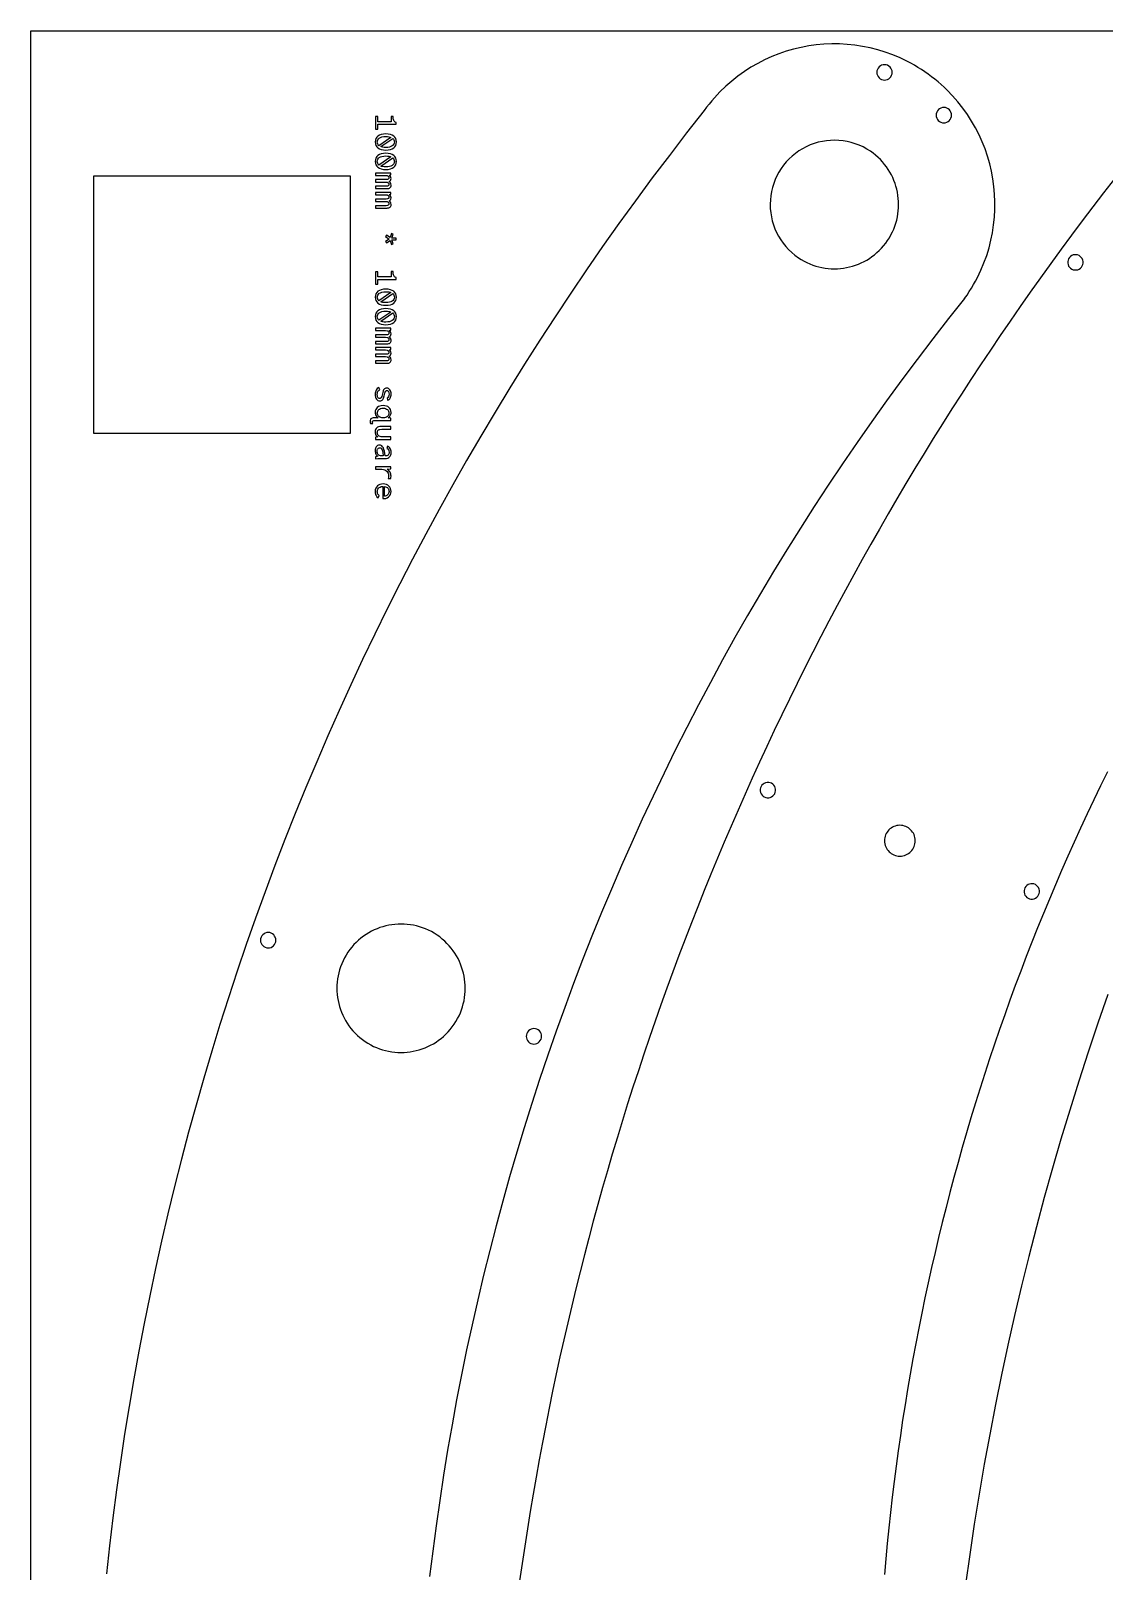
# Model space of a CAD drawing. Extents: x 1 to 9121, y 1 to 4561.
# Drawn here: x 1 to 1580, y 2295 to 4561 of the extents above; entities that cross this region are included whole.
import ezdxf

# ---------------------------------------------------------------- set-up
doc = ezdxf.new("R2010")
doc.units = 0

msp = doc.modelspace()

# ---------------------------------------------------------------- linework, layer by layer
at = {"layer": 'Layer 1', "color": 7}
for points in [[(507.7439, 4434.532), (507.7439, 4416.04)], [(510.9979, 4434.532), (507.7439, 4434.532)], [(510.9979, 4426.8), (510.9979, 4434.532)], [(530.7009, 4426.8), (510.9979, 4426.8)], [(510.9979, 4423.002), (537.9799, 4423.002)], [(510.9979, 4416.04), (510.9979, 4423.002)], [(530.7009, 4434.621), (530.7009, 4426.8)], [(533.6469, 4434.621), (530.7009, 4434.621)], [(537.9802, 4425.7157), (536.731683, 4426.250391), (535.742189, 4426.916431), (534.983191, 4427.730793), (534.426162, 4428.71045), (534.042576, 4429.872376), (533.803905, 4431.233544), (533.6472, 4434.6215)], [(537.9799, 4423.002), (537.9799, 4425.716)], [(522.8841, 4408.8389), (519.307965, 4408.632103), (516.167016, 4408.023716), (513.474083, 4407.031746), (511.242, 4405.6742), (509.483598, 4403.969086), (508.211709, 4401.934409), (507.439166, 4399.588179), (507.1788, 4396.9484)], [(507.1788, 4396.9483), (507.439166, 4394.308526), (508.211709, 4391.962306), (509.483598, 4389.927646), (511.242, 4388.22255), (513.474083, 4386.865023), (516.167016, 4385.873069), (519.307965, 4385.264693), (522.8841, 4385.0579)], [(507.7439, 4416.04), (510.9979, 4416.04)], [(510.2975, 4396.9483), (510.466417, 4398.61603), (510.989025, 4400.143936), (511.889108, 4401.506577), (513.19045, 4402.678513), (514.916836, 4403.634303), (517.09205, 4404.348508), (519.739877, 4404.795687), (522.8841, 4404.9504)], [(512.7789, 4391.5234), (511.649188, 4392.63782), (510.87865, 4393.930638), (510.437888, 4395.376061), (510.2975, 4396.9483)], [(530.4619, 4403.685), (512.7789, 4391.523)], [(515.3959, 4390.166), (533.0339, 4402.329)], [(538.5453, 4396.9483), (538.286833, 4399.588112), (537.519295, 4401.934367), (536.254482, 4403.969061), (534.504187, 4405.674187), (532.280207, 4407.03174), (529.594336, 4408.023714), (526.458369, 4408.632103), (522.8841, 4408.8389)], [(522.8841, 4404.9504), (525.133812, 4404.875794), (527.14675, 4404.639975), (528.922912, 4404.242944), (530.4623, 4403.6847)], [(522.8841, 4385.0579), (526.458369, 4385.264693), (529.594336, 4385.873069), (532.280207, 4386.865023), (534.504187, 4388.22255), (536.254482, 4389.927646), (537.519295, 4391.962306), (538.286833, 4394.308526), (538.5453, 4396.9483)], [(535.4708, 4396.9483), (535.264878, 4395.17664), (534.652402, 4393.599961), (533.641302, 4392.230973), (532.239513, 4391.082388), (530.454965, 4390.166916), (528.295592, 4389.49727), (525.769326, 4389.086161), (522.8841, 4388.9463)], [(533.0335, 4402.3292), (534.11907, 4401.201997), (534.878587, 4399.926875), (535.324886, 4398.507716), (535.4708, 4396.9484)], [(522.8841, 4380.2981), (519.307965, 4380.091303), (516.167016, 4379.482916), (513.474083, 4378.490946), (511.242, 4377.1334), (509.483598, 4375.428286), (508.211709, 4373.393609), (507.439166, 4371.047379), (507.1788, 4368.4076)], [(510.2975, 4368.4076), (510.466417, 4370.07533), (510.989025, 4371.603236), (511.889108, 4372.965877), (513.19045, 4374.137812), (514.916836, 4375.093603), (517.09205, 4375.807808), (519.739877, 4376.254987), (522.8841, 4376.4097)], [(530.4619, 4375.144), (512.7789, 4362.983)], [(522.8841, 4388.9463), (520.6229, 4389.022486), (518.63215, 4389.251137), (516.895275, 4389.632395), (515.3957, 4390.1664)], [(515.3959, 4361.626), (533.0339, 4373.788)], [(538.5453, 4368.4076), (538.286833, 4371.047379), (537.519295, 4373.393609), (536.254482, 4375.428286), (534.504187, 4377.1334), (532.280207, 4378.490946), (529.594336, 4379.482916), (526.458369, 4380.091303), (522.8841, 4380.2981)], [(522.8841, 4376.4097), (525.133812, 4376.335087), (527.14675, 4376.09925), (528.922912, 4375.702187), (530.4623, 4375.1439)], [(533.0335, 4373.7884), (534.11907, 4372.661211), (534.878587, 4371.386112), (535.324886, 4369.966958), (535.4708, 4368.4076)], [(507.1788, 4368.4076), (507.439166, 4365.767821), (508.211709, 4363.421591), (509.483598, 4361.386914), (511.242, 4359.6818), (513.474083, 4358.324254), (516.167016, 4357.332284), (519.307965, 4356.723897), (522.8841, 4356.5171)], [(507.7439, 4351.306), (507.7439, 4347.869)], [(530.1619, 4351.306), (507.7439, 4351.306)], [(512.7789, 4362.9826), (511.649188, 4364.097036), (510.87865, 4365.389887), (510.437888, 4366.835345), (510.2975, 4368.4076)], [(522.8841, 4360.4056), (520.6229, 4360.481786), (518.63215, 4360.710437), (516.895275, 4361.091695), (515.3957, 4361.6257)], [(522.8841, 4356.5171), (526.458369, 4356.723897), (529.594336, 4357.332284), (532.280207, 4358.324254), (534.504187, 4359.6818), (536.254482, 4361.386914), (537.519295, 4363.421591), (538.286833, 4365.767821), (538.5453, 4368.4076)], [(535.4708, 4368.4076), (535.264878, 4366.63594), (534.652402, 4365.059261), (533.641302, 4363.690273), (532.239513, 4362.541687), (530.454965, 4361.626216), (528.295592, 4360.95657), (525.769326, 4360.545461), (522.8841, 4360.4056)], [(530.1619, 4348.547), (530.1619, 4351.306)], [(92.7969, 4346.664), (92.7969, 3968.712)], [(470.7489, 4346.664), (92.7969, 4346.664)], [(470.7489, 3968.712), (470.7489, 4346.664)], [(507.7439, 4347.869), (522.5469, 4347.869)], [(507.7439, 4341.54), (507.7439, 4338.104)], [(523.5409, 4341.54), (507.7439, 4341.54)], [(507.7439, 4338.104), (522.5929, 4338.104)], [(507.7439, 4331.774), (507.7439, 4328.338)], [(523.4949, 4331.774), (507.7439, 4331.774)], [(507.7439, 4328.338), (524.6689, 4328.338)], [(522.5471, 4347.869), (524.686833, 4347.604228), (525.531941, 4347.289903), (526.225788, 4346.869075), (526.767304, 4346.352838), (527.155423, 4345.752284), (527.389078, 4345.078507), (527.4672, 4344.3426)], [(522.5927, 4338.1037), (524.725308, 4337.845856), (525.563113, 4337.538662), (526.248588, 4337.12605), (526.781732, 4336.618095), (527.162548, 4336.024869), (527.391037, 4335.356446), (527.4672, 4334.6229)], [(527.4672, 4334.6229), (527.398353, 4333.916087), (527.195686, 4333.319013), (526.86501, 4332.826901), (526.412138, 4332.434975), (525.163045, 4331.932575), (523.4949, 4331.7736)], [(527.4672, 4344.3426), (527.398442, 4343.638208), (527.196398, 4343.046647), (526.867415, 4342.562087), (526.417838, 4342.1787), (525.182283, 4341.692128), (523.5405, 4341.5403)], [(524.6694, 4328.3384), (525.936848, 4328.413537), (527.087056, 4328.642834), (528.104074, 4329.032121), (528.97195, 4329.587225), (529.674732, 4330.313976), (530.196469, 4331.218203), (530.521209, 4332.305735), (530.633, 4333.5824)], [(527.7381, 4338.6012), (528.953516, 4339.290292), (529.86385, 4340.284887), (530.435034, 4341.601814), (530.633, 4343.2579)], [(530.633, 4333.5824), (530.390527, 4335.32648), (529.745163, 4336.752962), (528.819992, 4337.848864), (527.7381, 4338.6012)], [(530.633, 4343.2579), (530.397666, 4344.910148), (529.768, 4346.270037), (528.858509, 4347.333283), (527.7837, 4348.0956)], [(527.7839, 4348.096), (530.1619, 4348.547)], [(507.7439, 4322.765), (507.7439, 4319.328)], [(530.1619, 4322.765), (507.7439, 4322.765)], [(507.7439, 4319.328), (522.5469, 4319.328)], [(507.7439, 4313), (507.7439, 4309.563)], [(523.5409, 4313), (507.7439, 4313)], [(507.7439, 4309.563), (522.5929, 4309.563)], [(522.5471, 4319.3282), (524.686833, 4319.063442), (525.531941, 4318.749129), (526.225788, 4318.328312), (526.767304, 4317.812082), (527.155423, 4317.211527), (527.389078, 4316.537736), (527.4672, 4315.8018)], [(522.5927, 4309.563), (524.725308, 4309.305156), (525.563113, 4308.997962), (526.248588, 4308.58535), (526.781732, 4308.077395), (527.162548, 4307.484169), (527.391037, 4306.815746), (527.4672, 4306.0822)], [(527.4672, 4306.0822), (527.398353, 4305.375354), (527.195686, 4304.778255), (526.86501, 4304.286125), (526.412138, 4303.894188), (525.163045, 4303.391777), (523.4949, 4303.2328)], [(527.4672, 4315.8018), (527.398442, 4315.097412), (527.196398, 4314.505862), (526.867415, 4314.021319), (526.417838, 4313.63795), (525.182283, 4313.151412), (523.5405, 4312.9996)], [(527.7381, 4310.0604), (528.953516, 4310.749548), (529.86385, 4311.744162), (530.435034, 4313.06107), (530.633, 4314.7171)], [(530.633, 4305.0417), (530.390527, 4306.785778), (529.745163, 4308.21225), (528.819992, 4309.308122), (527.7381, 4310.0604)], [(530.633, 4314.7171), (530.397666, 4316.369406), (529.768, 4317.729325), (528.858509, 4318.792581), (527.7837, 4319.5549)], [(527.7839, 4319.555), (530.1619, 4320.007)], [(530.1619, 4320.007), (530.1619, 4322.765)], [(507.7439, 4303.233), (507.7439, 4299.798)], [(523.4949, 4303.233), (507.7439, 4303.233)], [(507.7439, 4299.798), (524.6689, 4299.798)], [(524.6694, 4299.7977), (525.936848, 4299.872837), (527.087056, 4300.102134), (528.104074, 4300.491421), (528.97195, 4301.046525), (529.674732, 4301.773276), (530.196469, 4302.677503), (530.521209, 4303.765035), (530.633, 4305.0417)], [(524.0959, 4259.986), (522.6029, 4257.862)], [(529.2039, 4256.279), (524.0959, 4259.986)], [(531.0579, 4262.292), (529.2039, 4256.279)], [(533.5439, 4261.524), (531.0579, 4262.292)], [(531.5999, 4255.51), (533.5439, 4261.524)], [(527.5759, 4254.245), (522.5589, 4250.492)], [(522.5589, 4250.492), (524.0959, 4248.412)], [(522.6029, 4257.862), (527.5759, 4254.245)], [(524.0959, 4248.412), (529.2039, 4252.165)], [(529.2039, 4252.165), (531.0579, 4246.151)], [(531.0579, 4246.151), (533.5439, 4246.965)], [(537.8859, 4255.51), (531.5999, 4255.51)], [(531.5999, 4252.933), (537.8859, 4252.933)], [(533.5439, 4246.965), (531.5999, 4252.933)], [(537.8859, 4252.933), (537.8859, 4255.51)], [(507.7439, 4206.206), (507.7439, 4187.714)], [(510.9979, 4206.206), (507.7439, 4206.206)], [(510.9979, 4198.475), (510.9979, 4206.206)], [(530.7009, 4198.475), (510.9979, 4198.475)], [(510.9979, 4194.676), (537.9799, 4194.676)], [(510.9979, 4187.714), (510.9979, 4194.676)], [(530.7009, 4206.296), (530.7009, 4198.475)], [(533.6469, 4206.296), (530.7009, 4206.296)], [(537.9802, 4197.3899), (536.731683, 4197.924562), (535.742189, 4198.590587), (534.983191, 4199.404944), (534.426162, 4200.3846), (534.042576, 4201.546525), (533.803905, 4202.907687), (533.6472, 4206.2956)], [(537.9799, 4194.676), (537.9799, 4197.39)], [(522.8841, 4180.513), (519.307965, 4180.306203), (516.167016, 4179.697816), (513.474083, 4178.705846), (511.242, 4177.3483), (509.483598, 4175.643186), (508.211709, 4173.608509), (507.439166, 4171.262279), (507.1788, 4168.6225)], [(507.7439, 4187.714), (510.9979, 4187.714)], [(510.2975, 4168.6225), (510.466417, 4170.29023), (510.989025, 4171.818136), (511.889108, 4173.180777), (513.19045, 4174.352713), (514.916836, 4175.308503), (517.09205, 4176.022708), (519.739877, 4176.469887), (522.8841, 4176.6246)], [(530.4619, 4175.359), (512.7789, 4163.198)], [(515.3959, 4161.841), (533.0339, 4174.003)], [(538.5453, 4168.6225), (538.286833, 4171.262279), (537.519295, 4173.608509), (536.254482, 4175.643186), (534.504187, 4177.3483), (532.280207, 4178.705846), (529.594336, 4179.697816), (526.458369, 4180.306203), (522.8841, 4180.513)], [(522.8841, 4176.6246), (525.133812, 4176.549987), (527.14675, 4176.31415), (528.922912, 4175.917087), (530.4623, 4175.3588)], [(533.0335, 4174.0033), (534.11907, 4172.876111), (534.878587, 4171.601012), (535.324886, 4170.181858), (535.4708, 4168.6225)], [(507.1788, 4168.6225), (507.439166, 4165.982721), (508.211709, 4163.636491), (509.483598, 4161.601814), (511.242, 4159.8967), (513.474083, 4158.539154), (516.167016, 4157.547184), (519.307965, 4156.938797), (522.8841, 4156.732)], [(522.8841, 4151.9723), (519.307965, 4151.765503), (516.167016, 4151.157116), (513.474083, 4150.165146), (511.242, 4148.8076), (509.483598, 4147.102486), (508.211709, 4145.067809), (507.439166, 4142.721579), (507.1788, 4140.0818)], [(512.7789, 4163.1975), (511.649188, 4164.311936), (510.87865, 4165.604787), (510.437888, 4167.050245), (510.2975, 4168.6225)], [(510.2975, 4140.0818), (510.466417, 4141.749526), (510.989025, 4143.27742), (511.889108, 4144.640045), (513.19045, 4145.811962), (514.916836, 4146.767735), (517.09205, 4147.481923), (519.739877, 4147.929091), (522.8841, 4148.0838)], [(530.4619, 4146.818), (512.7789, 4134.657)], [(522.8841, 4160.6204), (520.6229, 4160.696586), (518.63215, 4160.925237), (516.895275, 4161.306495), (515.3957, 4161.8405)], [(522.8841, 4156.732), (526.458369, 4156.938797), (529.594336, 4157.547184), (532.280207, 4158.539154), (534.504187, 4159.8967), (536.254482, 4161.601814), (537.519295, 4163.636491), (538.286833, 4165.982721), (538.5453, 4168.6225)], [(535.4708, 4168.6225), (535.264878, 4166.850836), (534.652402, 4165.274145), (533.641302, 4163.905141), (532.239513, 4162.756537), (530.454965, 4161.841048), (528.295592, 4161.171386), (525.769326, 4160.760265), (522.8841, 4160.6204)], [(538.5453, 4140.0818), (538.286833, 4142.721579), (537.519295, 4145.067809), (536.254482, 4147.102486), (534.504187, 4148.8076), (532.280207, 4150.165146), (529.594336, 4151.157116), (526.458369, 4151.765503), (522.8841, 4151.9723)], [(522.8841, 4148.0838), (525.133812, 4148.009194), (527.14675, 4147.773375), (528.922912, 4147.376344), (530.4623, 4146.8181)], [(507.1788, 4140.0818), (507.439166, 4137.441993), (508.211709, 4135.095748), (509.483598, 4133.061071), (511.242, 4131.355962), (513.474083, 4129.998428), (516.167016, 4129.00647), (519.307965, 4128.398093), (522.8841, 4128.1913)], [(512.7789, 4134.6568), (511.649188, 4135.771236), (510.87865, 4137.064087), (510.437888, 4138.509545), (510.2975, 4140.0818)], [(522.8841, 4132.0797), (520.6229, 4132.155886), (518.63215, 4132.384537), (516.895275, 4132.765795), (515.3957, 4133.2998)], [(515.3959, 4133.3), (533.0339, 4145.463)], [(522.8841, 4128.1913), (526.458369, 4128.398093), (529.594336, 4129.00647), (532.280207, 4129.998428), (534.504187, 4131.355962), (536.254482, 4133.061071), (537.519295, 4135.095748), (538.286833, 4137.441993), (538.5453, 4140.0818)], [(535.4708, 4140.0818), (535.264878, 4138.310107), (534.652402, 4136.733403), (533.641302, 4135.364397), (532.239513, 4134.2158), (530.454965, 4133.300321), (528.295592, 4132.630672), (525.769326, 4132.219561), (522.8841, 4132.0797)], [(533.0335, 4145.4626), (534.11907, 4144.335397), (534.878587, 4143.060275), (535.324886, 4141.641116), (535.4708, 4140.0818)], [(507.7439, 4122.98), (507.7439, 4119.543)], [(530.1619, 4122.98), (507.7439, 4122.98)], [(507.7439, 4119.543), (522.5469, 4119.543)], [(507.7439, 4113.214), (507.7439, 4109.778)], [(523.5409, 4113.214), (507.7439, 4113.214)], [(507.7439, 4109.778), (522.5929, 4109.778)], [(507.7439, 4103.448), (507.7439, 4100.013)], [(523.4949, 4103.448), (507.7439, 4103.448)], [(522.5471, 4119.5431), (524.686833, 4119.278342), (525.531941, 4118.964029), (526.225788, 4118.543212), (526.767304, 4118.026982), (527.155423, 4117.426427), (527.389078, 4116.752636), (527.4672, 4116.0167)], [(522.5927, 4109.7778), (524.725308, 4109.519972), (525.563113, 4109.212793), (526.248588, 4108.8002), (526.781732, 4108.292263), (527.162548, 4107.699053), (527.391037, 4107.030642), (527.4672, 4106.2971)], [(527.4672, 4106.2971), (527.398353, 4105.590254), (527.195686, 4104.993155), (526.86501, 4104.501025), (526.412138, 4104.109087), (525.163045, 4103.606677), (523.4949, 4103.4477)], [(527.4672, 4116.0167), (527.398442, 4115.312312), (527.196398, 4114.720762), (526.867415, 4114.236219), (526.417838, 4113.85285), (525.182283, 4113.366312), (523.5405, 4113.2145)], [(524.6694, 4100.0126), (525.936848, 4100.087737), (527.087056, 4100.317033), (528.104074, 4100.706315), (528.97195, 4101.261413), (529.674732, 4101.988152), (530.196469, 4102.892361), (530.521209, 4103.979868), (530.633, 4105.2565)], [(527.7381, 4110.2753), (528.953516, 4110.964392), (529.86385, 4111.958988), (530.435034, 4113.275914), (530.633, 4114.932)], [(530.633, 4105.2565), (530.390527, 4107.000622), (529.745163, 4108.4271), (528.819992, 4109.522978), (527.7381, 4110.2753)], [(530.633, 4114.932), (530.397666, 4116.584306), (529.768, 4117.944225), (528.858509, 4119.007481), (527.7837, 4119.7698)], [(527.7839, 4119.77), (530.1619, 4120.222)], [(530.1619, 4120.222), (530.1619, 4122.98)], [(507.7439, 4100.013), (524.6689, 4100.013)], [(507.7439, 4094.439), (507.7439, 4091.002)], [(530.1619, 4094.439), (507.7439, 4094.439)], [(507.7439, 4091.002), (522.5469, 4091.002)], [(507.7439, 4084.674), (507.7439, 4081.237)], [(523.5409, 4084.674), (507.7439, 4084.674)], [(507.7439, 4081.237), (522.5929, 4081.237)], [(522.5471, 4091.0024), (524.686833, 4090.737628), (525.531941, 4090.423303), (526.225788, 4090.002475), (526.767304, 4089.486238), (527.155423, 4088.885684), (527.389078, 4088.211907), (527.4672, 4087.476)], [(522.5927, 4081.2371), (524.725308, 4080.979272), (525.563113, 4080.672093), (526.248588, 4080.2595), (526.781732, 4079.751563), (527.162548, 4079.158353), (527.391037, 4078.489942), (527.4672, 4077.7564)], [(527.4672, 4087.476), (527.398442, 4086.771608), (527.196398, 4086.180047), (526.867415, 4085.695487), (526.417838, 4085.3121), (525.182283, 4084.825528), (523.5405, 4084.6737)], [(527.7381, 4081.7346), (528.953516, 4082.423692), (529.86385, 4083.418288), (530.435034, 4084.735214), (530.633, 4086.3913)], [(530.633, 4076.7158), (530.390527, 4078.459922), (529.745163, 4079.8864), (528.819992, 4080.982278), (527.7381, 4081.7346)], [(530.633, 4086.3913), (530.397666, 4088.043548), (529.768, 4089.403437), (528.858509, 4090.466683), (527.7837, 4091.229)], [(527.7839, 4091.229), (530.1619, 4091.681)], [(530.1619, 4091.681), (530.1619, 4094.439)], [(507.7439, 4074.907), (507.7439, 4071.472)], [(523.4949, 4074.907), (507.7439, 4074.907)], [(507.7439, 4071.472), (524.6689, 4071.472)], [(527.4672, 4077.7564), (527.398353, 4077.049554), (527.195686, 4076.452455), (526.86501, 4075.960325), (526.412138, 4075.568387), (525.163045, 4075.065977), (523.4949, 4074.907)], [(524.6694, 4071.4719), (525.936848, 4071.547033), (527.087056, 4071.776319), (528.104074, 4072.165589), (528.97195, 4072.720675), (529.674732, 4073.447408), (530.196469, 4074.351619), (530.521209, 4075.439139), (530.633, 4076.7158)], [(512.8275, 4035.7753), (511.48188, 4035.106396), (510.3243, 4034.204853), (509.352101, 4033.10089), (508.562625, 4031.824725), (507.953215, 4030.406575), (507.521213, 4028.876659), (507.26396, 4027.265195), (507.1788, 4025.6024)], [(514.0929, 4032.295), (512.8279, 4035.775)], [(524.169, 4035.0512), (522.947219, 4034.93252), (521.884291, 4034.584966), (520.969623, 4034.021266), (520.192625, 4033.25415), (519.542705, 4032.296346), (519.009272, 4031.160584), (518.2495, 4028.4061)], [(530.633, 4025.9188), (530.52204, 4027.777935), (530.194852, 4029.500928), (529.659972, 4031.053339), (528.925938, 4032.400725), (528.001286, 4033.508646), (526.894555, 4034.342659), (525.61428, 4034.868325), (524.169, 4035.0512)], [(507.1788, 4025.6024), (507.294261, 4023.634905), (507.636403, 4021.823087), (508.198862, 4020.19982), (508.975275, 4018.797975), (509.959279, 4017.650427), (511.144509, 4016.79005), (512.524604, 4016.249716), (514.0932, 4016.0623)], [(510.2077, 4025.5568), (510.471656, 4027.976808), (510.793684, 4029.028021), (511.235375, 4029.959988), (511.79145, 4030.762668), (512.456631, 4031.426023), (513.225641, 4031.940014), (514.0932, 4032.2946)], [(513.8224, 4019.7241), (513.044226, 4019.826403), (512.342388, 4020.126931), (511.725337, 4020.616112), (511.201525, 4021.284375), (510.779404, 4022.122147), (510.467425, 4023.119856), (510.2077, 4025.5568)], [(517.4812, 4024.6987), (516.954414, 4022.624364), (516.245087, 4021.058463), (515.786314, 4020.487435), (515.239117, 4020.06903), (514.589233, 4019.81175), (513.8224, 4019.7241)], [(514.0932, 4016.0623), (515.44564, 4016.180791), (516.602231, 4016.535575), (517.58307, 4017.125615), (518.40825, 4017.949875), (519.097868, 4019.00732), (519.672019, 4020.296912), (520.5543, 4023.5684)], [(518.2499, 4028.406), (517.4809, 4024.699)], [(520.5539, 4023.568), (521.3229, 4027.366)], [(521.3226, 4027.3656), (521.777486, 4029.043648), (522.418662, 4030.310238), (523.280058, 4031.110458), (523.80394, 4031.318521), (524.3956, 4031.3894)], [(524.3956, 4031.3894), (525.130071, 4031.288044), (525.773434, 4030.993864), (526.323586, 4030.521693), (526.778425, 4029.886363), (527.393753, 4028.185555), (527.6026, 4026.0101)], [(527.6026, 4026.0101), (527.417025, 4024.031075), (526.86305, 4022.3531), (525.9448, 4021.0565), (525.350361, 4020.576317), (524.6664, 4020.2216)], [(524.6669, 4020.222), (525.9309, 4016.831)], [(525.9307, 4016.8306), (527.041252, 4017.436379), (528.000373, 4018.225389), (528.809099, 4019.181764), (529.468462, 4020.289638), (529.9795, 4021.533144), (530.343245, 4022.896417), (530.560734, 4024.363591), (530.633, 4025.9188)], [(505.8144, 3991.3203), (504.203036, 3991.217509), (502.889619, 3990.921855), (501.848536, 3990.452413), (501.054175, 3989.828262), (500.480923, 3989.068479), (500.103169, 3988.192139), (499.895298, 3987.218321), (499.8317, 3986.1661)], [(511.3819, 3991.32), (505.8149, 3991.32)], [(518.8824, 4009.2686), (516.265008, 4009.078228), (513.946687, 4008.525473), (511.942823, 4007.637879), (510.2688, 4006.442987), (508.940002, 4004.968341), (507.971812, 4003.241483), (507.379617, 4001.289955), (507.1788, 3999.1413)], [(507.1788, 3999.1413), (507.257454, 3997.85767), (507.486002, 3996.654052), (507.85332, 3995.534154), (508.348288, 3994.501687), (509.67668, 3992.71388), (511.3822, 3991.3203)], [(510.3431, 3998.192), (510.485851, 3999.706235), (510.909183, 4001.082192), (511.605714, 4002.300263), (512.568063, 4003.340838), (513.788847, 4004.184308), (515.260686, 4004.811064), (516.976197, 4005.201498), (518.928, 4005.336)], [(518.928, 3991.229), (517.002411, 3991.357599), (515.299203, 3991.732081), (513.828969, 3992.335473), (512.6023, 3993.1508), (511.629787, 3994.16109), (510.922022, 3995.349369), (510.489596, 3996.698663), (510.3431, 3998.192)], [(530.633, 3999.0957), (530.430159, 4001.259406), (529.83263, 4003.222245), (528.856901, 4004.957208), (527.519463, 4006.437287), (525.836804, 4007.635474), (523.825414, 4008.524761), (521.501783, 4009.078139), (518.8824, 4009.2686)], [(518.928, 4005.336), (520.877408, 4005.201498), (522.587541, 4004.811064), (524.052034, 4004.184308), (525.264525, 4003.340837), (526.21865, 4002.300263), (526.908047, 4001.082192), (527.326351, 3999.706235), (527.4672, 3998.192)], [(527.4672, 3998.192), (527.322668, 3996.711755), (526.895419, 3995.368606), (526.194973, 3994.181129), (525.23085, 3993.1679), (524.012571, 3992.347496), (522.549656, 3991.738494), (520.851626, 3991.35947), (518.928, 3991.229)], [(526.3825, 3991.3203), (528.114617, 3992.69393), (529.457063, 3994.478887), (529.955601, 3995.510998), (530.324852, 3996.628402), (530.554192, 3997.825251), (530.633, 3999.0957)], [(530.1619, 3990.642), (526.3829, 3991.32)], [(530.1619, 3987.476), (530.1619, 3990.642)], [(92.7969, 3968.712), (470.7489, 3968.712)], [(499.8317, 3986.1661), (500.034975, 3984.441725), (500.5087, 3983.0916)], [(500.5089, 3983.092), (503.8129, 3983.092)], [(503.2212, 3985.261), (503.432342, 3986.313059), (504.057137, 3986.996025), (505.082639, 3987.365228), (506.4959, 3987.476)], [(503.8128, 3983.0916), (503.363588, 3984.159163), (503.2212, 3985.261)], [(506.4959, 3987.476), (530.1619, 3987.476)], [(515.7725, 3978.3774), (513.909496, 3978.27291), (512.234845, 3977.948503), (510.767057, 3977.387776), (509.524638, 3976.574325), (508.526095, 3975.491746), (507.789936, 3974.123634), (507.334669, 3972.453587), (507.1788, 3970.4652)], [(507.1788, 3970.4652), (507.26634, 3969.071216), (507.514864, 3967.834169), (507.903228, 3966.745556), (508.410288, 3965.796875), (509.695917, 3964.285294), (511.2026, 3963.2314)], [(510.3431, 3969.4702), (510.467142, 3970.841151), (510.826563, 3971.95197), (511.402302, 3972.826495), (512.1753, 3973.488563), (513.126498, 3973.96201), (514.236838, 3974.270673), (516.8587, 3974.489)], [(517.9125, 3963.3211), (516.154347, 3963.431387), (514.624288, 3963.754131), (513.324272, 3964.277153), (512.25625, 3964.988275), (511.422172, 3965.875319), (510.823988, 3966.926106), (510.463647, 3968.128459), (510.3431, 3969.4702)], [(530.1619, 3978.377), (515.7729, 3978.377)], [(516.8589, 3974.489), (530.1619, 3974.489)], [(530.1619, 3974.489), (530.1619, 3978.377)], [(513.372, 3951.0127), (511.976398, 3950.861756), (510.744656, 3950.424127), (509.683624, 3949.722612), (508.80015, 3948.780012), (508.101082, 3947.619131), (507.593269, 3946.262767), (507.283559, 3944.733723), (507.1788, 3943.0548)], [(507.1788, 3943.0548), (507.256925, 3941.479001), (507.48177, 3940.071773), (507.83904, 3938.827818), (508.314438, 3937.741838), (508.893668, 3936.808533), (509.562436, 3936.022608), (510.306445, 3935.378763), (511.1114, 3934.8717)], [(511.2029, 3963.231), (507.7439, 3962.599)], [(507.7439, 3962.599), (507.7439, 3959.478)], [(507.7439, 3959.478), (530.1619, 3959.478)], [(510.0723, 3942.1511), (510.331313, 3944.236723), (510.641599, 3945.080714), (511.060425, 3945.784363), (511.578804, 3946.341822), (512.18775, 3946.747245), (512.878277, 3946.994787), (513.6414, 3947.0786)], [(521.7141, 3935.1881), (521.369391, 3938.879668), (520.865119, 3942.085909), (520.181344, 3944.804702), (519.298125, 3947.033925), (518.195522, 3948.771457), (516.853594, 3950.015178), (515.2524, 3950.762966), (513.372, 3951.0127)], [(513.6414, 3947.0786), (514.820805, 3946.894017), (515.834228, 3946.339578), (516.692706, 3945.41425), (517.407275, 3944.117), (517.988972, 3942.446793), (518.448834, 3940.402597), (519.0472, 3935.1881)], [(530.1619, 3963.321), (517.9129, 3963.321)], [(524.2058, 3946.0837), (525.624797, 3945.451387), (526.75915, 3944.314775), (527.189099, 3943.563954), (527.511303, 3942.694975), (527.7837, 3940.6131)], [(525.2479, 3949.656), (524.2059, 3946.084)], [(530.633, 3940.5233), (530.540869, 3942.14881), (530.269041, 3943.660434), (529.824361, 3945.045979), (529.213675, 3946.29325), (528.44383, 3947.390052), (527.521672, 3948.324191), (526.454046, 3949.083471), (525.2478, 3949.6557)], [(530.1619, 3959.478), (530.1619, 3963.321)], [(511.1109, 3934.872), (507.7439, 3934.012)], [(507.7439, 3934.012), (507.7439, 3930.667)], [(507.7439, 3930.6668), (511.284475, 3931.243175), (516.345, 3931.4807)], [(516.6556, 3935.1881), (514.975305, 3935.325932), (513.573609, 3935.722836), (512.433696, 3936.353925), (511.53875, 3937.194312), (510.871954, 3938.219111), (510.416491, 3939.403433), (510.155545, 3940.722392), (510.0723, 3942.1511)], [(516.3449, 3931.481), (521.8499, 3931.481)], [(519.0469, 3935.188), (516.6559, 3935.188)], [(522.2129, 3935.188), (521.7139, 3935.188)], [(521.8495, 3931.4807), (523.904898, 3931.61891), (525.687528, 3932.035302), (527.196994, 3932.732514), (528.4329, 3933.713188), (529.39485, 3934.979963), (530.082447, 3936.53548), (530.495296, 3938.382379), (530.633, 3940.5233)], [(527.7837, 3940.6131), (527.687339, 3939.289783), (527.403581, 3938.1635), (526.940414, 3937.227905), (526.305825, 3936.47665), (525.507802, 3935.903389), (524.554331, 3935.501775), (523.453402, 3935.265461), (522.213, 3935.1881)], [(507.7439, 3919.352), (507.7439, 3915.509)], [(530.1619, 3919.352), (507.7439, 3919.352)], [(507.7439, 3915.509), (517.0839, 3915.509)], [(517.0838, 3915.509), (519.381311, 3915.327491), (521.367225, 3914.803119), (523.043164, 3913.966119), (524.41075, 3912.846725), (525.471605, 3911.475172), (526.22735, 3909.881694), (526.679608, 3908.096525), (526.83, 3906.1499)], [(530.5388, 3905.336), (530.453668, 3906.895176), (530.196891, 3908.407728), (529.7664, 3909.856704), (529.160125, 3911.22515), (528.375997, 3912.496115), (527.411947, 3913.652647), (526.265904, 3914.677793), (524.9358, 3915.5546)], [(524.9359, 3915.555), (530.1619, 3916.413)], [(526.83, 3906.1499), (526.643813, 3903.923312), (526.1529, 3901.764)], [(526.1529, 3901.764), (530.1619, 3901.764)], [(530.1619, 3916.413), (530.1619, 3919.352)], [(530.1621, 3901.764), (530.423837, 3903.465025), (530.5388, 3905.336)], [(518.8956, 3894.0666), (516.443303, 3893.870187), (514.201247, 3893.292261), (512.205411, 3892.349796), (510.491775, 3891.059762), (509.096317, 3889.439134), (508.055016, 3887.504883), (507.40385, 3885.273981), (507.1788, 3882.7634)], [(507.1788, 3882.7634), (507.267225, 3881.115156), (507.521947, 3879.624919), (507.927132, 3878.285253), (508.46695, 3877.088725), (509.125568, 3876.0279), (509.887153, 3875.095344), (511.6559, 3873.5853)], [(510.3431, 3882.5823), (510.434689, 3883.874935), (510.72783, 3885.174983), (511.250084, 3886.430529), (512.029013, 3887.589663), (513.092177, 3888.600469), (514.467139, 3889.411036), (516.18146, 3889.969451), (518.2627, 3890.2238)], [(512.8775, 3876.9763), (511.870541, 3877.909359), (511.067225, 3879.1181), (510.535447, 3880.657441), (510.3431, 3882.5823)], [(511.6559, 3873.585), (512.8779, 3876.976)], [(518.2627, 3872.3196), (520.660275, 3872.340282), (522.937494, 3872.765217), (525.032922, 3873.579053), (526.885125, 3874.766438), (528.432669, 3876.312017), (529.614119, 3878.200439), (530.368041, 3880.416351), (530.633, 3882.9444)], [(518.2629, 3890.224), (518.2629, 3872.32)], [(530.633, 3882.9444), (530.422942, 3885.252428), (529.808002, 3887.371402), (528.811033, 3889.26474), (527.454888, 3890.895862), (525.762419, 3892.22819), (523.75648, 3893.225142), (521.459922, 3893.850139), (518.8956, 3894.0666)], [(520.9309, 3876.071), (520.9309, 3890.178)], [(520.9311, 3890.1782), (522.613692, 3889.811475), (524.020572, 3889.237109), (525.167572, 3888.480508), (526.070525, 3887.567075), (526.745262, 3886.522214), (527.207616, 3885.371328), (527.473418, 3884.139822), (527.5585, 3882.8531)], [(527.5585, 3882.8531), (527.406833, 3881.293536), (526.979325, 3879.937347), (526.317217, 3878.784534), (525.46175, 3877.8351), (524.454164, 3877.089047), (523.3357, 3876.546378), (522.147598, 3876.207095), (520.9311, 3876.0712)]]:
    msp.add_lwpolyline(points, dxfattribs=at)
at = {"layer": 'ShapeString', "color": 7}
for points in [[(0.5001, 4560.5032), (9120.5001, 4560.5032), (9120.5001, 0.5032), (0.5001, 0.5032), (0.5001, 4560.5032)], [(1374.5191, 4166.8714), (1378.02138, 4171.862439), (1381.377254, 4176.912117), (1384.587144, 4182.017843), (1387.651469, 4187.177029), (1390.570649, 4192.387084), (1393.345105, 4197.645419), (1398.461524, 4208.296571), (1403.004087, 4219.109767), (1406.976156, 4230.06429), (1410.381091, 4241.139422), (1413.222255, 4252.314447), (1415.503009, 4263.568647), (1417.226713, 4274.881304), (1418.396729, 4286.231702), (1419.01642, 4297.599123), (1419.089145, 4308.96285), (1418.618266, 4320.302167), (1417.607145, 4331.596354), (1416.059143, 4342.824697), (1413.977622, 4353.966476), (1411.365942, 4365.000975), (1408.227465, 4375.907477), (1404.565552, 4386.665264), (1400.383565, 4397.253619), (1395.684866, 4407.651826), (1390.472814, 4417.839165), (1384.750773, 4427.794922), (1378.522102, 4437.498377), (1371.790164, 4446.928815), (1364.55832, 4456.065517), (1356.829931, 4464.887767), (1348.608359, 4473.374847), (1344.313679, 4477.486224), (1339.896964, 4481.50604), (1335.358634, 4485.431704), (1330.699108, 4489.260628), (1325.918808, 4492.990222), (1321.018153, 4496.617895), (1316.027275, 4500.120405), (1310.977752, 4503.476511), (1305.872173, 4506.686636), (1300.713128, 4509.751197), (1295.503207, 4512.670617), (1290.244999, 4515.445315), (1279.594082, 4520.562223), (1268.781095, 4525.105283), (1257.826755, 4529.077855), (1246.751779, 4532.483299), (1235.576885, 4535.324977), (1224.32279, 4537.606247), (1213.010212, 4539.330471), (1201.659868, 4540.501009), (1190.292475, 4541.121222), (1178.928751, 4541.194469), (1167.589413, 4540.724111), (1156.295179, 4539.713509), (1145.066766, 4538.166023), (1133.924891, 4536.085014), (1122.890272, 4533.473841), (1111.983626, 4530.335865), (1101.22567, 4526.674447), (1090.637123, 4522.492946), (1080.238701, 4517.794724), (1070.051121, 4512.583141), (1060.095102, 4506.861557), (1050.39136, 4500.633333), (1040.960613, 4493.901828), (1031.823579, 4486.670404), (1023.000974, 4478.94242), (1014.513516, 4470.721237), (1010.401942, 4466.426747), (1006.381923, 4462.010216), (1002.45605, 4457.472066), (998.626912, 4452.812717), (994.897099, 4448.032588), (991.2692, 4443.1321)], [(1263.0044, 4508.7153), (1260.983872, 4509.793359), (1258.854225, 4510.42928), (1256.678233, 4510.635329), (1254.518669, 4510.423772), (1252.438305, 4509.806873), (1250.499917, 4508.796899), (1248.766276, 4507.406114), (1247.300157, 4505.646785), (1246.213559, 4503.630837), (1245.568633, 4501.5039), (1245.353379, 4499.328799), (1245.555798, 4497.168358), (1246.163889, 4495.085404), (1247.165653, 4493.142759), (1248.54909, 4491.40325), (1250.3022, 4489.9297), (1252.322728, 4488.851641), (1254.452375, 4488.21572), (1256.628367, 4488.009671), (1258.787931, 4488.221228), (1260.868295, 4488.838127), (1262.806683, 4489.848101), (1264.540324, 4491.238886), (1266.006443, 4492.998215), (1267.093041, 4495.014163), (1267.737967, 4497.1411), (1267.953221, 4499.316201), (1267.750802, 4501.476642), (1267.142711, 4503.559596), (1266.140947, 4505.502241), (1264.75751, 4507.24175), (1263.0044, 4508.7153), (1263.0044, 4508.7153)], [(991.2692, 4443.1321), (965.483047, 4410.346124), (940.047348, 4377.329439), (914.963167, 4344.084934), (890.231567, 4310.615496), (865.853612, 4276.924015), (841.830366, 4243.013379), (818.162891, 4208.886475), (794.852252, 4174.546194), (771.899511, 4139.995422), (749.305732, 4105.237048), (727.071979, 4070.273961), (705.199315, 4035.10905), (683.688804, 3999.745202), (662.541508, 3964.185306), (641.758492, 3928.43225), (621.340818, 3892.488923), (601.289551, 3856.358213), (581.605754, 3820.043009), (562.290489, 3783.546199), (543.344822, 3746.870671), (524.769815, 3710.019315), (506.566531, 3672.995017), (488.736034, 3635.800667), (471.279388, 3598.439153), (454.197655, 3560.913364), (437.4919, 3523.226187), (421.163186, 3485.380512), (405.212577, 3447.379227), (389.641135, 3409.225219), (374.449924, 3370.921378), (359.640008, 3332.470592), (345.21245, 3293.87575), (331.168313, 3255.139739), (317.508662, 3216.265448), (304.234559, 3177.255766), (291.347068, 3138.113581), (278.847253, 3098.841781), (266.736176, 3059.443255), (255.014901, 3019.920891), (243.684493, 2980.277577), (232.746014, 2940.516203), (222.200527, 2900.639656), (212.049096, 2860.650825), (202.292785, 2820.552598), (192.932657, 2780.347864), (183.969776, 2740.039511), (175.405204, 2699.630427), (167.240006, 2659.123502), (159.475245, 2618.521622), (152.111984, 2577.827677), (145.151287, 2537.044556), (138.594217, 2496.175145), (132.441838, 2455.222335), (126.695213, 2414.189013), (121.355406, 2373.078068), (116.423479, 2331.892387), (111.900497, 2290.634861)], [(1350.283, 4445.8018), (1348.261652, 4446.885906), (1346.130058, 4447.526707), (1343.951286, 4447.736449), (1341.788399, 4447.527379), (1339.704465, 4446.911745), (1337.762549, 4445.901793), (1336.025716, 4444.50977), (1334.557033, 4442.747923), (1333.469033, 4440.728667), (1332.824126, 4438.598313), (1332.610186, 4436.419948), (1332.815088, 4434.256663), (1333.426705, 4432.171547), (1334.432913, 4430.227688), (1335.821587, 4428.488176), (1337.5806, 4427.0161), (1339.601948, 4425.931994), (1341.733542, 4425.291193), (1343.912314, 4425.081451), (1346.075201, 4425.290521), (1348.159135, 4425.906155), (1350.101051, 4426.916107), (1351.837884, 4428.30813), (1353.306567, 4430.069977), (1354.394567, 4432.089233), (1355.039474, 4434.219587), (1355.253414, 4436.397952), (1355.048512, 4438.561237), (1354.436895, 4440.646353), (1353.430687, 4442.590212), (1352.042013, 4444.329724), (1350.283, 4445.8018), (1350.283, 4445.8018)], [(1235.8208, 4383.2755), (1230.487428, 4386.629015), (1224.987236, 4389.597795), (1219.340048, 4392.18043), (1213.56569, 4394.375511), (1207.683986, 4396.181629), (1201.714761, 4397.597376), (1195.67784, 4398.621341), (1189.593048, 4399.252117), (1183.48021, 4399.488294), (1177.359151, 4399.328463), (1171.249694, 4398.771214), (1165.171666, 4397.81514), (1159.144891, 4396.45883), (1153.189194, 4394.700876), (1147.324399, 4392.539868), (1141.570333, 4389.974398), (1135.999417, 4387.03232), (1130.678283, 4383.753403), (1125.618061, 4380.154113), (1120.829886, 4376.250913), (1116.32489, 4372.060267), (1112.114205, 4367.59864), (1108.208964, 4362.882496), (1104.6203, 4357.9283), (1101.359346, 4352.752515), (1098.437234, 4347.371606), (1095.865097, 4341.802038), (1093.654068, 4336.060274), (1091.81528, 4330.162778), (1090.359864, 4324.126016), (1089.298954, 4317.966451), (1088.643683, 4311.700548), (1088.40614, 4305.404955), (1088.585197, 4299.157259), (1089.172164, 4292.975334), (1090.158347, 4286.877052), (1091.535054, 4280.880288), (1093.293594, 4275.002914), (1095.425274, 4269.262805), (1097.921402, 4263.677833), (1100.773286, 4258.265871), (1103.972234, 4253.044794), (1107.509553, 4248.032473), (1111.376552, 4243.246784), (1115.564538, 4238.705599), (1120.06482, 4234.426791), (1124.868705, 4230.428233), (1129.9675, 4226.7278), (1134.06433, 4224.106051), (1138.243801, 4221.720477), (1142.49767, 4219.569484), (1146.817693, 4217.651481), (1151.195626, 4215.964874), (1155.623226, 4214.508071), (1160.09225, 4213.27948), (1164.594454, 4212.277507), (1169.121593, 4211.50056), (1173.665426, 4210.947047), (1178.217707, 4210.615375), (1182.770195, 4210.503952), (1187.314644, 4210.611184), (1191.842811, 4210.935479), (1196.346454, 4211.475244), (1200.817327, 4212.228887), (1205.247188, 4213.194816), (1209.627794, 4214.371437), (1213.9509, 4215.757159), (1218.208263, 4217.350387), (1222.391639, 4219.149531), (1226.492785, 4221.152997), (1230.503457, 4223.359192), (1234.415412, 4225.766524), (1238.220406, 4228.373401), (1241.910196, 4231.178229), (1245.476538, 4234.179417), (1248.911187, 4237.375371), (1252.205902, 4240.764499), (1255.352438, 4244.345208), (1258.342552, 4248.115906), (1261.168, 4252.075001), (1263.789749, 4256.17183), (1266.175323, 4260.351301), (1268.326316, 4264.60517), (1270.244319, 4268.925193), (1271.930926, 4273.303126), (1273.387729, 4277.730726), (1274.616321, 4282.19975), (1275.618293, 4286.701954), (1276.39524, 4291.229094), (1276.948753, 4295.772926), (1277.280425, 4300.325208), (1277.391849, 4304.877695), (1277.284617, 4309.422144), (1276.960322, 4313.950311), (1276.420556, 4318.453954), (1275.666913, 4322.924827), (1274.700984, 4327.354689), (1273.524363, 4331.735294), (1272.138642, 4336.0584), (1270.545413, 4340.315763), (1268.74627, 4344.499139), (1266.742804, 4348.600285), (1264.536609, 4352.610957), (1262.129276, 4356.522912), (1259.5224, 4360.327906), (1256.717571, 4364.017696), (1253.716384, 4367.584038), (1250.520429, 4371.018688), (1247.131301, 4374.313402), (1243.550592, 4377.459938), (1239.779894, 4380.450052), (1235.8208, 4383.2755), (1235.8208, 4383.2755)], [(1594.91086, 4342.652416), (1578.975587, 4322.12157), (1563.171395, 4301.505391), (1547.498514, 4280.80453), (1531.957176, 4260.019634), (1516.547611, 4239.151352), (1501.270049, 4218.200333), (1486.124721, 4197.167225), (1471.111859, 4176.052679), (1456.231691, 4154.857341), (1441.48445, 4133.581861), (1426.870366, 4112.226887), (1412.389669, 4090.793069), (1398.04259, 4069.281055), (1383.829359, 4047.691494), (1369.750208, 4026.025034), (1355.805367, 4004.282325), (1341.995067, 3982.464014), (1328.319537, 3960.570751), (1314.77901, 3938.603184), (1301.373715, 3916.561963), (1288.103883, 3894.447735), (1274.969746, 3872.26115), (1261.971532, 3850.002857), (1249.109474, 3827.673503), (1236.383801, 3805.273738), (1223.794745, 3782.804211), (1211.342536, 3760.26557), (1199.027404, 3737.658464), (1186.849581, 3714.983541), (1174.809297, 3692.241451), (1162.906783, 3669.432842), (1151.142268, 3646.558363), (1139.515985, 3623.618663), (1128.028163, 3600.61439), (1116.679033, 3577.546193), (1105.468826, 3554.41472), (1094.397773, 3531.220622), (1083.466103, 3507.964545), (1072.674049, 3484.64714), (1062.021839, 3461.269054), (1051.509706, 3437.830937), (1041.13788, 3414.333436), (1030.906591, 3390.777202), (1020.816069, 3367.162882), (1010.866547, 3343.491126), (1001.058253, 3319.762582), (991.39142, 3295.977898), (981.866277, 3272.137724), (972.483055, 3248.242708), (963.241985, 3224.2935), (954.143298, 3200.290747), (945.187223, 3176.235098), (936.373993, 3152.127203), (927.703836, 3127.967709), (919.176985, 3103.757266), (910.79367, 3079.496523), (902.55412, 3055.186127), (894.458568, 3030.826729), (886.507244, 3006.418976), (878.700377, 2981.963517), (871.0382, 2957.461001), (863.520942, 2932.912077), (856.148834, 2908.317394), (848.922107, 2883.677599), (841.840992, 2858.993343), (834.905718, 2834.265273), (828.116518, 2809.494038), (821.47362, 2784.680288), (814.977257, 2759.824671), (808.627659, 2734.927835), (802.425055, 2709.990429), (796.369678, 2685.013102), (790.461758, 2659.996503), (784.701524, 2634.941281), (779.089209, 2609.848084), (773.625042, 2584.71756), (768.309254, 2559.55036), (763.142076, 2534.34713), (758.123739, 2509.108521), (753.254473, 2483.835181), (748.534508, 2458.527758), (743.964076, 2433.186902), (739.543407, 2407.81326), (735.272731, 2382.407483), (731.15228, 2356.970217), (727.182284, 2331.502113), (723.362974, 2306.003819), (719.694579, 2280.475984)], [(1548.7949, 4221.0968), (1548.327735, 4223.34301), (1547.449771, 4225.388925), (1546.210935, 4227.194046), (1544.661156, 4228.717875), (1542.850362, 4229.919913), (1540.828482, 4230.759662), (1538.645444, 4231.196624), (1536.351177, 4231.190299), (1534.104238, 4230.726653), (1532.05695, 4229.851894), (1530.249891, 4228.615887), (1528.723636, 4227.068496), (1527.518763, 4225.259587), (1526.675849, 4223.239025), (1526.235468, 4221.056674), (1526.2382, 4218.7624), (1526.705365, 4216.51619), (1527.583329, 4214.470275), (1528.822165, 4212.665154), (1530.371944, 4211.141325), (1532.182738, 4209.939287), (1534.204618, 4209.099538), (1536.387656, 4208.662576), (1538.681923, 4208.668901), (1540.928862, 4209.132547), (1542.97615, 4210.007306), (1544.783209, 4211.243313), (1546.309464, 4212.790704), (1547.514337, 4214.599613), (1548.357251, 4216.620175), (1548.797632, 4218.802526), (1548.7949, 4221.0968), (1548.7949, 4221.0968)], [(1374.5191, 4166.8714), (1350.917027, 4137.207984), (1327.64119, 4107.328241), (1304.692599, 4077.234936), (1282.072263, 4046.930835), (1259.781194, 4016.418702), (1237.820402, 3985.701301), (1216.190895, 3954.781399), (1194.893684, 3923.661759), (1173.92978, 3892.345147), (1153.300192, 3860.834327), (1133.00593, 3829.132064), (1113.048004, 3797.241124), (1093.427425, 3765.164271), (1074.145202, 3732.904269), (1055.202346, 3700.463885), (1036.599866, 3667.845883), (1018.338773, 3635.053027), (1000.420076, 3602.088082), (982.844786, 3568.953814), (965.613913, 3535.652987), (948.728466, 3502.188367), (932.189456, 3468.562717), (915.997892, 3434.778804), (900.154785, 3400.839391), (884.661146, 3366.747244), (869.517983, 3332.505127), (854.726307, 3298.115806), (840.287127, 3263.582046), (826.201455, 3228.90661), (812.4703, 3194.092265), (799.094672, 3159.141774), (786.075581, 3124.057904), (773.414037, 3088.843418), (761.11105, 3053.501082), (749.16763, 3018.033661), (737.584788, 2982.443918), (726.363532, 2946.734621), (715.504875, 2910.908532), (705.009824, 2874.968417), (694.879391, 2838.917042), (685.114585, 2802.75717), (675.716417, 2766.491566), (666.685896, 2730.122997), (658.024032, 2693.654226), (649.731836, 2657.088018), (641.810318, 2620.427138), (634.260488, 2583.674352), (627.083355, 2546.832423), (620.279929, 2509.904118), (613.851222, 2472.8922), (607.798242, 2435.799435), (602.122, 2398.628587), (596.823506, 2361.382422), (591.90377, 2324.063704), (587.363802, 2286.675198)], [(1584.510125, 3470.342818), (1574.447057, 3449.814921), (1564.530251, 3429.222655), (1554.759949, 3408.566833), (1545.136398, 3387.848269), (1535.659841, 3367.067775), (1526.330523, 3346.226166), (1517.148689, 3325.324255), (1508.114583, 3304.362855), (1499.228449, 3283.34278), (1490.490533, 3262.264843), (1481.901078, 3241.129858), (1473.46033, 3219.938637), (1465.168533, 3198.691995), (1457.02593, 3177.390745), (1449.032768, 3156.0357), (1441.18929, 3134.627674), (1433.495742, 3113.16748), (1425.952366, 3091.655932), (1418.559409, 3070.093842), (1411.317114, 3048.482025), (1404.225727, 3026.821294), (1397.285491, 3005.112462), (1390.496651, 2983.356343), (1383.859452, 2961.55375), (1377.374138, 2939.705497), (1371.040954, 2917.812396), (1364.860144, 2895.875262), (1358.831953, 2873.894908), (1352.956626, 2851.872148), (1347.234406, 2829.807793), (1341.665539, 2807.702659), (1336.250269, 2785.557559), (1330.988841, 2763.373306), (1325.881498, 2741.150713), (1320.928487, 2718.890594), (1316.13005, 2696.593762), (1311.486433, 2674.261031), (1306.99788, 2651.893214), (1302.664636, 2629.491125), (1298.486946, 2607.055576), (1294.465053, 2584.587383), (1290.599202, 2562.087357), (1286.889639, 2539.556312), (1283.336607, 2516.995062), (1279.940351, 2494.40442), (1276.701115, 2471.7852), (1273.619145, 2449.138215), (1270.694684, 2426.464278), (1267.927977, 2403.764203), (1265.319269, 2381.038804), (1262.868804, 2358.288893), (1260.576827, 2335.515284), (1258.443582, 2312.718791), (1256.469314, 2289.900227)], [(1096.4053, 3444.8191), (1095.935708, 3447.062641), (1095.056274, 3449.105821), (1093.816823, 3450.908281), (1092.267181, 3452.429661), (1090.457173, 3453.629603), (1088.436626, 3454.467748), (1086.255364, 3454.903738), (1083.963214, 3454.897212), (1081.718307, 3454.434194), (1079.67256, 3453.560748), (1077.866477, 3452.326582), (1076.340564, 3450.781403), (1075.135326, 3448.974918), (1074.291266, 3446.956835), (1073.848889, 3444.776859), (1073.8487, 3442.4847), (1074.318292, 3440.241159), (1075.197726, 3438.197979), (1076.437177, 3436.395519), (1077.986819, 3434.874139), (1079.796827, 3433.674197), (1081.817374, 3432.836052), (1083.998636, 3432.400062), (1086.290786, 3432.406588), (1088.535693, 3432.869606), (1090.58144, 3433.743052), (1092.387523, 3434.977218), (1093.913436, 3436.522397), (1095.118674, 3438.328882), (1095.962734, 3440.346965), (1096.405111, 3442.526941), (1096.4053, 3444.8191), (1096.4053, 3444.8191)], [(1301.7488, 3371.4858), (1301.389847, 3373.776302), (1300.813149, 3375.976762), (1300.031182, 3378.077066), (1299.05642, 3380.067099), (1297.90134, 3381.936744), (1296.578415, 3383.675888), (1295.100122, 3385.274414), (1293.478934, 3386.722209), (1291.727328, 3388.009156), (1289.857778, 3389.125141), (1287.88276, 3390.060048), (1285.814748, 3390.803763), (1283.666218, 3391.346171), (1281.449644, 3391.677155), (1279.177503, 3391.786602), (1276.862268, 3391.664396), (1274.571075, 3391.30988), (1272.369501, 3390.737446), (1270.267687, 3389.959549), (1268.27577, 3388.988645), (1266.40389, 3387.837188), (1264.662187, 3386.517635), (1263.0608, 3385.042441), (1261.609867, 3383.424061), (1260.319529, 3381.674952), (1259.199925, 3379.807567), (1258.261193, 3377.834364), (1257.513473, 3375.767796), (1256.966905, 3373.620321), (1256.631627, 3371.404393), (1256.517779, 3369.132467), (1256.6355, 3366.817), (1256.994453, 3364.526498), (1257.571151, 3362.326038), (1258.353118, 3360.225734), (1259.32788, 3358.235701), (1260.48296, 3356.366056), (1261.805885, 3354.626912), (1263.284178, 3353.028386), (1264.905366, 3351.580591), (1266.656972, 3350.293644), (1268.526522, 3349.177659), (1270.50154, 3348.242752), (1272.569552, 3347.499037), (1274.718082, 3346.956629), (1276.934656, 3346.625645), (1279.206797, 3346.516198), (1281.522032, 3346.638404), (1283.813225, 3346.99292), (1286.014799, 3347.565354), (1288.116613, 3348.343251), (1290.10853, 3349.314155), (1291.98041, 3350.465612), (1293.722113, 3351.785165), (1295.3235, 3353.260359), (1296.774433, 3354.878739), (1298.064771, 3356.627848), (1299.184375, 3358.495233), (1300.123107, 3360.468436), (1300.870827, 3362.535004), (1301.417395, 3364.682479), (1301.752673, 3366.898407), (1301.866521, 3369.170333), (1301.7488, 3371.4858), (1301.7488, 3371.4858)], [(1484.5357, 3295.8182), (1484.071019, 3298.067136), (1483.194558, 3300.115845), (1481.956351, 3301.923687), (1480.406432, 3303.45002), (1478.594835, 3304.654201), (1476.571592, 3305.495591), (1474.386737, 3305.933546), (1472.090304, 3305.927426), (1469.841287, 3305.463138), (1467.792424, 3304.587036), (1465.984366, 3303.349146), (1464.457762, 3301.799494), (1463.253263, 3299.988107), (1462.41152, 3297.965012), (1461.973182, 3295.780234), (1461.9789, 3293.4838), (1462.443581, 3291.234864), (1463.320042, 3289.186155), (1464.558249, 3287.378313), (1466.108168, 3285.85198), (1467.919765, 3284.647799), (1469.943008, 3283.806409), (1472.127863, 3283.368454), (1474.424296, 3283.374574), (1476.673313, 3283.838862), (1478.722176, 3284.714964), (1480.530234, 3285.952854), (1482.056838, 3287.502506), (1483.261337, 3289.313893), (1484.10308, 3291.336988), (1484.541418, 3293.521766), (1484.5357, 3295.8182), (1484.5357, 3295.8182)], [(598.206, 3230.377), (594.109463, 3232.99278), (589.930596, 3235.372651), (585.677625, 3237.518207), (581.358777, 3239.431041), (576.982278, 3241.112748), (572.556355, 3242.56492), (568.089236, 3243.789152), (563.589146, 3244.787038), (559.064312, 3245.56017), (554.522962, 3246.110144), (549.973321, 3246.438552), (545.423617, 3246.546988), (540.882076, 3246.437045), (536.356924, 3246.110319), (531.85639, 3245.568401), (527.388698, 3244.812887), (522.962076, 3243.845369), (518.584751, 3242.667441), (514.264949, 3241.280698), (510.010897, 3239.686732), (505.830822, 3237.887138), (501.732951, 3235.883509), (497.725509, 3233.677439), (493.816724, 3231.270521), (490.014823, 3228.664349), (486.328031, 3225.860518), (482.764577, 3222.86062), (479.332686, 3219.666249), (476.040586, 3216.279), (472.896502, 3212.700465), (469.908662, 3208.932238), (467.085292, 3204.975914), (464.465341, 3200.882044), (462.081215, 3196.705603), (459.931328, 3192.45482), (458.014095, 3188.137922), (456.327931, 3183.763139), (454.871251, 3179.338698), (453.642469, 3174.872828), (452.64, 3170.373757), (451.862258, 3165.849713), (451.307659, 3161.308925), (450.974617, 3156.759621), (450.861547, 3152.21003), (450.966863, 3147.668379), (451.28898, 3143.142897), (451.826313, 3138.641813), (452.577276, 3134.173354), (453.540284, 3129.745749), (454.713752, 3125.367226), (456.096094, 3121.046014), (457.685726, 3116.790341), (459.481061, 3112.608435), (461.480515, 3108.508524), (463.682502, 3104.498837), (466.085437, 3100.587603), (468.687734, 3096.783048), (471.487809, 3093.093403), (474.484075, 3089.526895), (477.674948, 3086.091752), (481.058843, 3082.796202), (484.634173, 3079.648475), (488.399354, 3076.656798), (492.3528, 3073.8294), (496.449337, 3071.21362), (500.628204, 3068.833749), (504.881175, 3066.688193), (509.200023, 3064.775359), (513.576522, 3063.093652), (518.002445, 3061.64148), (522.469564, 3060.417248), (526.969654, 3059.419362), (531.494488, 3058.64623), (536.035838, 3058.096256), (540.585479, 3057.767848), (545.135183, 3057.659412), (549.676724, 3057.769355), (554.201876, 3058.096081), (558.70241, 3058.637999), (563.170102, 3059.393513), (567.596724, 3060.361031), (571.974049, 3061.538959), (576.293851, 3062.925702), (580.547903, 3064.519668), (584.727978, 3066.319262), (588.825849, 3068.322891), (592.833291, 3070.528961), (596.742076, 3072.935879), (600.543977, 3075.542051), (604.230769, 3078.345882), (607.794223, 3081.34578), (611.226114, 3084.540151), (614.518214, 3087.9274), (617.662298, 3091.505935), (620.650138, 3095.274162), (623.473508, 3099.230486), (626.093459, 3103.324356), (628.477585, 3107.500797), (630.627472, 3111.75158), (632.544705, 3116.068478), (634.230869, 3120.443261), (635.687549, 3124.867702), (636.916331, 3129.333572), (637.9188, 3133.832643), (638.696542, 3138.356687), (639.251141, 3142.897475), (639.584183, 3147.446779), (639.697253, 3151.99637), (639.591937, 3156.538021), (639.26982, 3161.063503), (638.732487, 3165.564587), (637.981524, 3170.033046), (637.018516, 3174.460651), (635.845048, 3178.839174), (634.462706, 3183.160386), (632.873074, 3187.416059), (631.077739, 3191.597965), (629.078285, 3195.697876), (626.876298, 3199.707563), (624.473363, 3203.618797), (621.871066, 3207.423352), (619.070991, 3211.112997), (616.074725, 3214.679505), (612.883852, 3218.114648), (609.499957, 3221.410198), (605.924627, 3224.557925), (602.159446, 3227.549602), (598.206, 3230.377), (598.206, 3230.377)], [(356.1511, 3232.2026), (354.130108, 3233.284039), (351.999368, 3233.922687), (349.821817, 3234.130799), (347.660393, 3233.920629), (345.578031, 3233.304433), (343.637668, 3232.294467), (341.902242, 3230.902986), (340.43469, 3229.142244), (339.34731, 3227.124442), (338.702397, 3224.995591), (338.487881, 3222.818661), (338.691692, 3220.656628), (339.301759, 3218.572462), (340.306013, 3216.629137), (341.692383, 3214.889626), (343.4488, 3213.4169), (345.469792, 3212.335461), (347.600532, 3211.696813), (349.778083, 3211.488701), (351.939507, 3211.698871), (354.021869, 3212.315067), (355.962232, 3213.325033), (357.697658, 3214.716514), (359.16521, 3216.477256), (360.25259, 3218.495058), (360.897503, 3220.623909), (361.112019, 3222.800839), (360.908208, 3224.962872), (360.298141, 3227.047038), (359.293887, 3228.990363), (357.907517, 3230.729874), (356.1511, 3232.2026), (356.1511, 3232.2026)], [(1585.264396, 3142.932478), (1570.558829, 3100.658236), (1556.294602, 3058.245206), (1542.472529, 3015.696918), (1529.093421, 2973.016897), (1516.158091, 2930.208673), (1503.667351, 2887.27577), (1491.622013, 2844.221719), (1480.02289, 2801.050044), (1468.870795, 2757.764275), (1458.166539, 2714.367938), (1447.910934, 2670.864561), (1438.104795, 2627.257671), (1428.748931, 2583.550796), (1419.844157, 2539.747462), (1411.391284, 2495.851197), (1403.391125, 2451.865529), (1395.844492, 2407.793985), (1388.752198, 2363.640092), (1382.115054, 2319.407378), (1375.933874, 2275.09937)], [(747.11, 3090.7895), (745.088979, 3091.871237), (742.958153, 3092.510129), (740.780475, 3092.718428), (738.618894, 3092.50839), (736.536362, 3091.892268), (734.595829, 3090.882316), (732.860246, 3089.490788), (731.392564, 3087.729938), (730.305107, 3085.711989), (729.660183, 3083.582981), (729.445717, 3081.405902), (729.649633, 3079.243735), (730.259855, 3077.159466), (731.264307, 3075.21608), (732.650914, 3073.476563), (734.4076, 3072.0039), (736.428621, 3070.922163), (738.559447, 3070.283271), (740.737125, 3070.074972), (742.898706, 3070.28501), (744.981238, 3070.901132), (746.921771, 3071.911084), (748.657354, 3073.302612), (750.125036, 3075.063462), (751.212493, 3077.081411), (751.857417, 3079.210419), (752.071883, 3081.387498), (751.867967, 3083.549665), (751.257745, 3085.633934), (750.253293, 3087.57732), (748.866686, 3089.316837), (747.11, 3090.7895), (747.11, 3090.7895)]]:
    msp.add_lwpolyline(points, dxfattribs=at)

doc.saveas('drawing.dxf')
